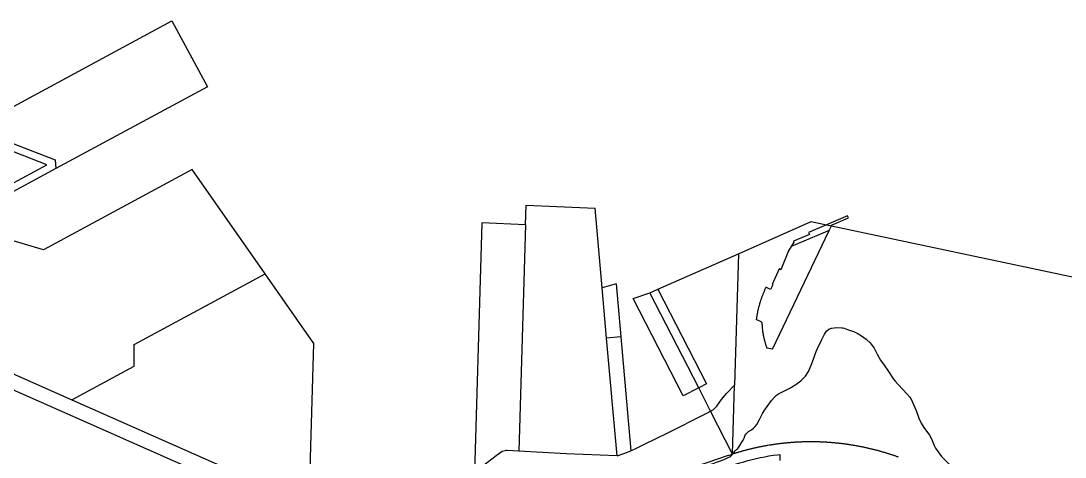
# Model space of a CAD drawing. Header units: inches. Extents: x 486468 to 494399, y 5455955 to 5460553.
# Drawn here: x 492031 to 493483, y 5459184 to 5459791 of the extents above; entities that cross this region are included whole.
import ezdxf

# ---------------------------------------------------------------- set-up
doc = ezdxf.new("R2010")
doc.units = ezdxf.units.IN
doc.header["$MEASUREMENT"] = 0
doc.layers.add('ParcelLines', color=10, linetype='Continuous')

msp = doc.modelspace()

# ---------------------------------------------------------------- linework, layer by layer
at = {"layer": 'ParcelLines', "color": 1}
for p, q in [((491964.185, 5459641.702), (492240.729, 5459790.983)), ((492240.729, 5459790.983), (492290.19, 5459699.311)), ((492290.19, 5459699.311), (492079.084, 5459585.354)), ((491964.185, 5459641.702), (492078.334, 5459597.455)), ((492066.784, 5459590.654), (491964.885, 5459630.152)), ((491771.135, 5459431.092), (492066.784, 5459590.654)), ((492078.334, 5459597.455), (492079.084, 5459585.354)), ((492079.084, 5459585.354), (491961.101, 5459521.677)), ((492268.871, 5459584), (492062.02, 5459472.389)), ((492370.48, 5459438.753), (492268.871, 5459584)), ((492732.568, 5459507.27), (492733.418, 5459534.72)), ((492733.418, 5459534.72), (492829.317, 5459530.271)), ((492839.097, 5459419.48), (492829.317, 5459530.271)), ((493180.315, 5459519.626), (493151.175, 5459507.285)), ((493158.265, 5459506.825), (493181.565, 5459516.676)), ((493181.565, 5459516.676), (493180.315, 5459519.626)), ((492671.869, 5459509.918), (492661.669, 5459162.562)), ((492732.568, 5459507.27), (492671.869, 5459509.918)), ((492732.568, 5459507.27), (492723.368, 5459191.914)), ((493028.506, 5459466.993), (493129.965, 5459511.775)), ((493151.175, 5459507.285), (493126.015, 5459496.625)), ((493129.965, 5459511.775), (493151.175, 5459507.285)), ((493151.175, 5459507.285), (493157.815, 5459505.875)), ((493154.665, 5459499.275), (493157.815, 5459505.875)), ((493157.815, 5459505.875), (493158.265, 5459506.825)), ((493157.815, 5459505.875), (493499.563, 5459433.478)), ((492062.02, 5459472.389), (491973.392, 5459498.895)), ((493075.766, 5459333.873), (493154.665, 5459499.275)), ((493154.665, 5459499.275), (493101.845, 5459476.935)), ((493127.265, 5459493.675), (493104.965, 5459484.274)), ((493126.015, 5459496.625), (493127.265, 5459493.675)), ((493101.845, 5459476.935), (493098.115, 5459470.975)), ((493105.565, 5459482.875), (493101.845, 5459476.935)), ((493104.965, 5459484.274), (493105.565, 5459482.875)), ((492916.706, 5459417.501), (493028.506, 5459466.993)), ((493028.506, 5459466.993), (493023.266, 5459284.071)), ((493098.115, 5459470.975), (493087.415, 5459444.524)), ((493085.065, 5459445.674), (493075.366, 5459424.024)), ((493087.415, 5459444.524), (493085.065, 5459445.674)), ((492188.371, 5459340.493), (492370.48, 5459438.753)), ((492438.101, 5459342.089), (492370.48, 5459438.753)), ((492858.717, 5459424.97), (492839.097, 5459419.48)), ((492845.257, 5459349.619), (492839.097, 5459419.48)), ((492858.717, 5459424.97), (492865.166, 5459351.369)), ((492905.566, 5459412.571), (492916.706, 5459417.501)), ((493073.266, 5459417.023), (493066.776, 5459420.143)), ((493076.366, 5459423.524), (493073.266, 5459417.023)), ((493075.366, 5459424.024), (493076.366, 5459423.524)), ((492882.216, 5459404.72), (492905.566, 5459412.571)), ((492951.666, 5459269.069), (492882.216, 5459404.72)), ((492973.376, 5459280.17), (492905.566, 5459412.571)), ((493061.266, 5459371.772), (493053.416, 5459375.522)), ((491909.173, 5459348.714), (492101.501, 5459263.64)), ((492188.358, 5459310.504), (492188.371, 5459340.493)), ((492431.517, 5459117.649), (492438.101, 5459342.089)), ((492865.166, 5459351.369), (492845.257, 5459349.619)), ((492859.716, 5459185.736), (492845.257, 5459349.619)), ((492865.166, 5459351.369), (492879.016, 5459192.817)), ((491893.918, 5459333.349), (492310.036, 5459149.283)), ((493075.766, 5459333.873), (493068.166, 5459335.573)), ((492101.501, 5459263.64), (492188.358, 5459310.504)), ((492984.216, 5459285.721), (492973.376, 5459280.17)), ((493020.515, 5459188.068), (493023.266, 5459284.071)), ((492973.376, 5459280.17), (492951.666, 5459269.069)), ((492989.966, 5459247.77), (492973.376, 5459280.17)), ((492101.501, 5459263.64), (492431.517, 5459117.649)), ((493020.515, 5459188.068), (492989.966, 5459247.77)), ((493014.215, 5459185.968), (492791.538, 5459109.91)), ((493014.215, 5459185.968), (493020.515, 5459188.068)), ((493086.365, 5459187.72), (493086.115, 5459178.92))]:
    msp.add_line(p, q, dxfattribs=at)
for points in [[(492916.706, 5459417.501), (492916.716, 5459417.471), (492984.216, 5459285.721)], [(493066.776, 5459420.143), (493066.766, 5459420.123), (493066.326, 5459419.203), (493065.906, 5459418.283), (493065.476, 5459417.363), (493065.066, 5459416.433), (493064.656, 5459415.503), (493064.246, 5459414.573), (493063.846, 5459413.633), (493063.456, 5459412.703), (493063.076, 5459411.753), (493062.696, 5459410.813), (493062.326, 5459409.873), (493061.956, 5459408.923), (493061.596, 5459407.973), (493061.246, 5459407.023), (493060.896, 5459406.063), (493060.556, 5459405.103), (493060.226, 5459404.143), (493059.896, 5459403.183), (493059.576, 5459402.223), (493059.256, 5459401.253), (493058.956, 5459400.283), (493058.656, 5459399.313), (493058.356, 5459398.343), (493058.066, 5459397.363), (493057.786, 5459396.393), (493057.516, 5459395.413), (493057.246, 5459394.433), (493056.986, 5459393.453), (493056.726, 5459392.463), (493056.476, 5459391.483), (493056.236, 5459390.493), (493056.006, 5459389.503), (493055.776, 5459388.513), (493055.556, 5459387.523), (493055.336, 5459386.533), (493055.126, 5459385.533), (493054.926, 5459384.543), (493054.736, 5459383.543), (493054.546, 5459382.543), (493054.366, 5459381.542), (493054.186, 5459380.542), (493054.016, 5459379.542), (493053.856, 5459378.542), (493053.706, 5459377.532), (493053.556, 5459376.532), (493053.416, 5459375.522)], [(493061.266, 5459371.772), (493061.286, 5459370.742), (493061.316, 5459369.712), (493061.356, 5459368.682), (493061.406, 5459367.662), (493061.466, 5459366.632), (493061.536, 5459365.602), (493061.616, 5459364.582), (493061.706, 5459363.552), (493061.806, 5459362.532), (493061.916, 5459361.512), (493062.036, 5459360.482), (493062.166, 5459359.462), (493062.296, 5459358.442), (493062.446, 5459357.432), (493062.606, 5459356.412), (493062.776, 5459355.392), (493062.956, 5459354.382), (493063.146, 5459353.372), (493063.336, 5459352.362), (493063.546, 5459351.352), (493063.766, 5459350.352), (493063.986, 5459349.342), (493064.226, 5459348.342), (493064.476, 5459347.342), (493064.726, 5459346.352), (493064.996, 5459345.352), (493065.266, 5459344.362), (493065.556, 5459343.373), (493065.846, 5459342.393), (493066.146, 5459341.403), (493066.466, 5459340.423), (493066.786, 5459339.453), (493067.116, 5459338.473), (493067.456, 5459337.503), (493067.806, 5459336.533), (493068.166, 5459335.573)], [(493020.515, 5459188.068), (493024.065, 5459192.619), (493025.965, 5459194.379), (493027.715, 5459196.019), (493028.905, 5459197.459), (493030.515, 5459200.169), (493031.995, 5459202.34), (493032.615, 5459203.32), (493035.075, 5459207.5), (493036.515, 5459210.07), (493037.595, 5459213.15), (493038.565, 5459215.62), (493039.625, 5459216.9), (493042.715, 5459219.57), (493046.655, 5459221.99), (493049.565, 5459223.92), (493051.885, 5459226.36), (493054.015, 5459229.32), (493057.735, 5459236.07), (493062.265, 5459244.471), (493065.315, 5459249.501), (493068.465, 5459254.521), (493074.445, 5459262.821), (493079.315, 5459267.971), (493081.705, 5459269.951), (493084.515, 5459271.922), (493090.695, 5459275.192), (493100.165, 5459279.872), (493108.515, 5459285.022), (493115.165, 5459289.922), (493121.655, 5459296.362), (493126.065, 5459303.223), (493129.915, 5459311.683), (493133.065, 5459319.973), (493135.355, 5459327.033), (493136.745, 5459330.753), (493138.695, 5459335.203), (493144.465, 5459347.374), (493148.375, 5459354.814), (493151.315, 5459359.324), (493154.354, 5459362.103), (493158.214, 5459363.523), (493161.564, 5459363.913), (493165.614, 5459364.073), (493172.604, 5459363.943), (493173.864, 5459363.723), (493175.564, 5459363.183), (493180.364, 5459361.573), (493187.064, 5459359.293), (493188.964, 5459358.623), (493189.734, 5459358.303), (493193.964, 5459356.223), (493199.994, 5459352.743), (493206.464, 5459348.023), (493211.884, 5459342.783), (493217.264, 5459335.573), (493222.244, 5459326.303), (493226.414, 5459318.873), (493231.364, 5459311.743), (493236.414, 5459304.473), (493244.364, 5459292.433), (493246.364, 5459289.773), (493251.114, 5459284.573), (493262.604, 5459272.133), (493267.164, 5459267.122), (493268.334, 5459265.332), (493275.614, 5459248.872), (493279.684, 5459238.262), (493282.614, 5459230.922), (493286.323, 5459225.221), (493294.463, 5459214.521), (493297.213, 5459209.451), (493300.863, 5459200.171), (493302.513, 5459196.471), (493310.992, 5459184.53), (493324.062, 5459171.67)], [(492989.966, 5459247.77), (492993.836, 5459250.18), (492996.466, 5459252.32), (492998.556, 5459254.79), (493005.166, 5459264.071), (493012.616, 5459273.031), (493023.266, 5459284.071)], [(492894.166, 5459200.167), (492916.916, 5459211.167), (492926.766, 5459216.018), (492985.666, 5459245.51), (492989.966, 5459247.77)], [(492879.016, 5459192.817), (492886.676, 5459196.317), (492894.166, 5459200.167)], [(493251.273, 5459183.721), (493250.323, 5459184.061), (493249.363, 5459184.41), (493248.413, 5459184.74), (493247.453, 5459185.08), (493246.493, 5459185.41), (493245.543, 5459185.74), (493244.583, 5459186.07), (493243.623, 5459186.39), (493242.663, 5459186.72), (493241.703, 5459187.04), (493240.743, 5459187.35), (493239.773, 5459187.67), (493238.813, 5459187.98), (493237.843, 5459188.28), (493236.884, 5459188.59), (493235.914, 5459188.89), (493234.944, 5459189.19), (493233.984, 5459189.49), (493233.014, 5459189.79), (493232.044, 5459190.08), (493231.074, 5459190.37), (493230.104, 5459190.65), (493229.124, 5459190.94), (493228.154, 5459191.22), (493227.184, 5459191.5), (493226.204, 5459191.77), (493225.234, 5459192.04), (493224.254, 5459192.31), (493223.274, 5459192.58), (493222.294, 5459192.84), (493221.324, 5459193.11), (493220.344, 5459193.36), (493219.364, 5459193.62), (493218.384, 5459193.87), (493217.394, 5459194.12), (493216.414, 5459194.37), (493215.434, 5459194.62), (493214.454, 5459194.86), (493213.464, 5459195.1), (493212.484, 5459195.33), (493211.494, 5459195.57), (493210.514, 5459195.8), (493209.524, 5459196.03), (493208.534, 5459196.25), (493207.544, 5459196.48), (493206.554, 5459196.69), (493205.574, 5459196.91), (493204.584, 5459197.13), (493203.594, 5459197.34), (493202.594, 5459197.55), (493201.604, 5459197.75), (493200.614, 5459197.95), (493199.624, 5459198.15), (493198.624, 5459198.35), (493197.634, 5459198.55), (493196.644, 5459198.74), (493195.644, 5459198.93), (493194.644, 5459199.11), (493193.654, 5459199.3), (493192.654, 5459199.48), (493191.654, 5459199.65), (493190.664, 5459199.83), (493189.664, 5459200), (493188.664, 5459200.17), (493187.674, 5459200.34), (493186.674, 5459200.5), (493185.684, 5459200.66), (493184.684, 5459200.82), (493183.694, 5459200.97), (493182.694, 5459201.12), (493181.704, 5459201.27), (493180.704, 5459201.42), (493179.704, 5459201.56), (493178.714, 5459201.7), (493177.714, 5459201.84), (493176.714, 5459201.98), (493175.714, 5459202.11), (493174.714, 5459202.24), (493173.714, 5459202.36), (493172.714, 5459202.49), (493171.714, 5459202.611), (493170.714, 5459202.731), (493169.714, 5459202.841), (493168.714, 5459202.951), (493167.714, 5459203.061), (493166.714, 5459203.171), (493165.714, 5459203.271), (493164.704, 5459203.381), (493163.704, 5459203.471), (493162.705, 5459203.571), (493161.705, 5459203.661), (493160.695, 5459203.751), (493159.695, 5459203.841), (493158.695, 5459203.921), (493157.685, 5459204.001), (493156.685, 5459204.081), (493155.675, 5459204.161), (493154.675, 5459204.231), (493153.665, 5459204.301), (493152.665, 5459204.371), (493151.655, 5459204.431), (493150.655, 5459204.491), (493149.645, 5459204.551), (493148.645, 5459204.611), (493147.635, 5459204.661), (493146.635, 5459204.711), (493145.625, 5459204.761), (493144.615, 5459204.801), (493143.615, 5459204.841), (493142.605, 5459204.881), (493141.595, 5459204.911), (493140.595, 5459204.951), (493139.585, 5459204.981), (493138.575, 5459205.001), (493137.575, 5459205.031), (493136.565, 5459205.051), (493135.555, 5459205.071), (493134.555, 5459205.081), (493133.545, 5459205.101), (493132.535, 5459205.111), (493131.525, 5459205.111), (493130.525, 5459205.121), (493129.515, 5459205.121), (493128.505, 5459205.121), (493127.505, 5459205.111), (493126.495, 5459205.111), (493125.485, 5459205.101), (493124.475, 5459205.081), (493123.475, 5459205.071), (493122.465, 5459205.051), (493121.455, 5459205.031), (493120.455, 5459205), (493119.445, 5459204.98), (493118.435, 5459204.95), (493117.435, 5459204.91), (493116.425, 5459204.88), (493115.415, 5459204.84), (493114.415, 5459204.8), (493113.405, 5459204.76), (493112.395, 5459204.71), (493111.395, 5459204.66), (493110.385, 5459204.61), (493109.385, 5459204.55), (493108.375, 5459204.49), (493107.375, 5459204.43), (493106.365, 5459204.37), (493105.365, 5459204.3), (493104.355, 5459204.23), (493103.355, 5459204.16), (493102.345, 5459204.08), (493101.345, 5459204), (493100.335, 5459203.92), (493099.335, 5459203.84), (493098.335, 5459203.75), (493097.325, 5459203.66), (493096.325, 5459203.57), (493095.325, 5459203.47), (493094.325, 5459203.38), (493093.315, 5459203.27), (493092.315, 5459203.17), (493091.315, 5459203.06), (493090.315, 5459202.95), (493089.315, 5459202.84), (493088.315, 5459202.73), (493087.315, 5459202.61), (493086.315, 5459202.49), (493085.315, 5459202.36), (493084.315, 5459202.24), (493083.315, 5459202.11), (493082.315, 5459201.98), (493081.315, 5459201.84), (493080.315, 5459201.7), (493079.325, 5459201.56), (493078.325, 5459201.42), (493077.325, 5459201.27), (493076.335, 5459201.12), (493075.335, 5459200.97), (493074.345, 5459200.82), (493073.345, 5459200.66), (493072.355, 5459200.5), (493071.355, 5459200.34), (493069.355, 5459200), (493068.345, 5459199.83), (493067.325, 5459199.65), (493066.315, 5459199.47), (493065.305, 5459199.29), (493064.295, 5459199.1), (493063.285, 5459198.91), (493062.275, 5459198.72), (493061.275, 5459198.53), (493060.265, 5459198.33), (493059.255, 5459198.13), (493058.245, 5459197.93), (493057.245, 5459197.72), (493056.235, 5459197.51), (493055.235, 5459197.3), (493054.225, 5459197.08), (493053.225, 5459196.87), (493052.225, 5459196.65), (493051.225, 5459196.42), (493050.215, 5459196.2), (493049.215, 5459195.97), (493048.215, 5459195.74), (493047.215, 5459195.5), (493046.215, 5459195.26), (493045.225, 5459195.019), (493044.225, 5459194.779), (493043.225, 5459194.529), (493042.235, 5459194.279), (493041.235, 5459194.029), (493040.245, 5459193.769), (493039.245, 5459193.519), (493038.255, 5459193.259), (493037.265, 5459192.989), (493036.265, 5459192.719), (493035.275, 5459192.459), (493034.285, 5459192.179), (493033.295, 5459191.909), (493032.315, 5459191.629), (493031.325, 5459191.349), (493030.335, 5459191.059), (493029.355, 5459190.779), (493028.365, 5459190.489), (493027.385, 5459190.199), (493026.395, 5459189.899), (493025.415, 5459189.598), (493024.435, 5459189.298), (493023.455, 5459188.998), (493022.475, 5459188.688), (493021.495, 5459188.378), (493020.515, 5459188.068)], [(492704.118, 5459192.614), (492700.218, 5459191.624), (492699.868, 5459191.464), (492691.428, 5459185.413), (492661.669, 5459162.562)], [(492723.368, 5459191.914), (492706.968, 5459193.024), (492705.268, 5459193.064), (492705.178, 5459193.044), (492704.118, 5459192.614)], [(492859.716, 5459185.736), (492789.107, 5459188.365), (492723.368, 5459191.914)], [(492859.716, 5459185.736), (492869.436, 5459188.997), (492879.016, 5459192.817)], [(492943.116, 5459146.286), (492951.476, 5459152.567), (492975.816, 5459166.917), (492988.805, 5459173.517), (492989.265, 5459173.717), (492993.535, 5459175.148), (492997.965, 5459176.618), (493002.075, 5459178.108), (493008.715, 5459180.618), (493012.585, 5459182.278), (493017.615, 5459184.868), (493018.535, 5459185.568), (493020.515, 5459188.068)], [(493018.965, 5459172.178), (493024.635, 5459174.048), (493030.345, 5459175.828), (493036.075, 5459177.498), (493041.835, 5459179.078), (493047.625, 5459180.548), (493053.445, 5459181.919), (493059.275, 5459183.189), (493065.135, 5459184.359), (493071.015, 5459185.43), (493076.905, 5459186.39), (493082.825, 5459187.25), (493086.365, 5459187.72)]]:
    msp.add_lwpolyline(points, dxfattribs=at)

doc.saveas('drawing.dxf')
